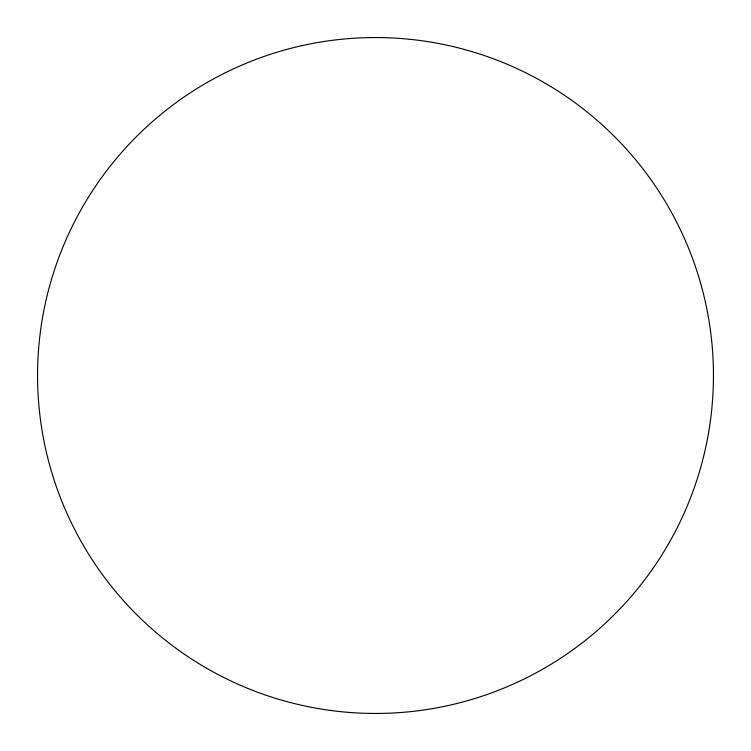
<?xml version="1.0" encoding="UTF-8"?>
<svg xmlns="http://www.w3.org/2000/svg" width="751" height="751" viewBox="0 0 751 751"><rect width="100%" height="100%" fill="white"/><g stroke="black" fill="none" stroke-linecap="round" stroke-linejoin="round"><path stroke-width="1.13" d="M206.525 668.174A337.95 337.95 0 0 0 713.45 375.5A337.95 337.95 0 0 0 206.525 82.826A337.95 337.95 0 0 0 206.525 668.174"/></g></svg>
